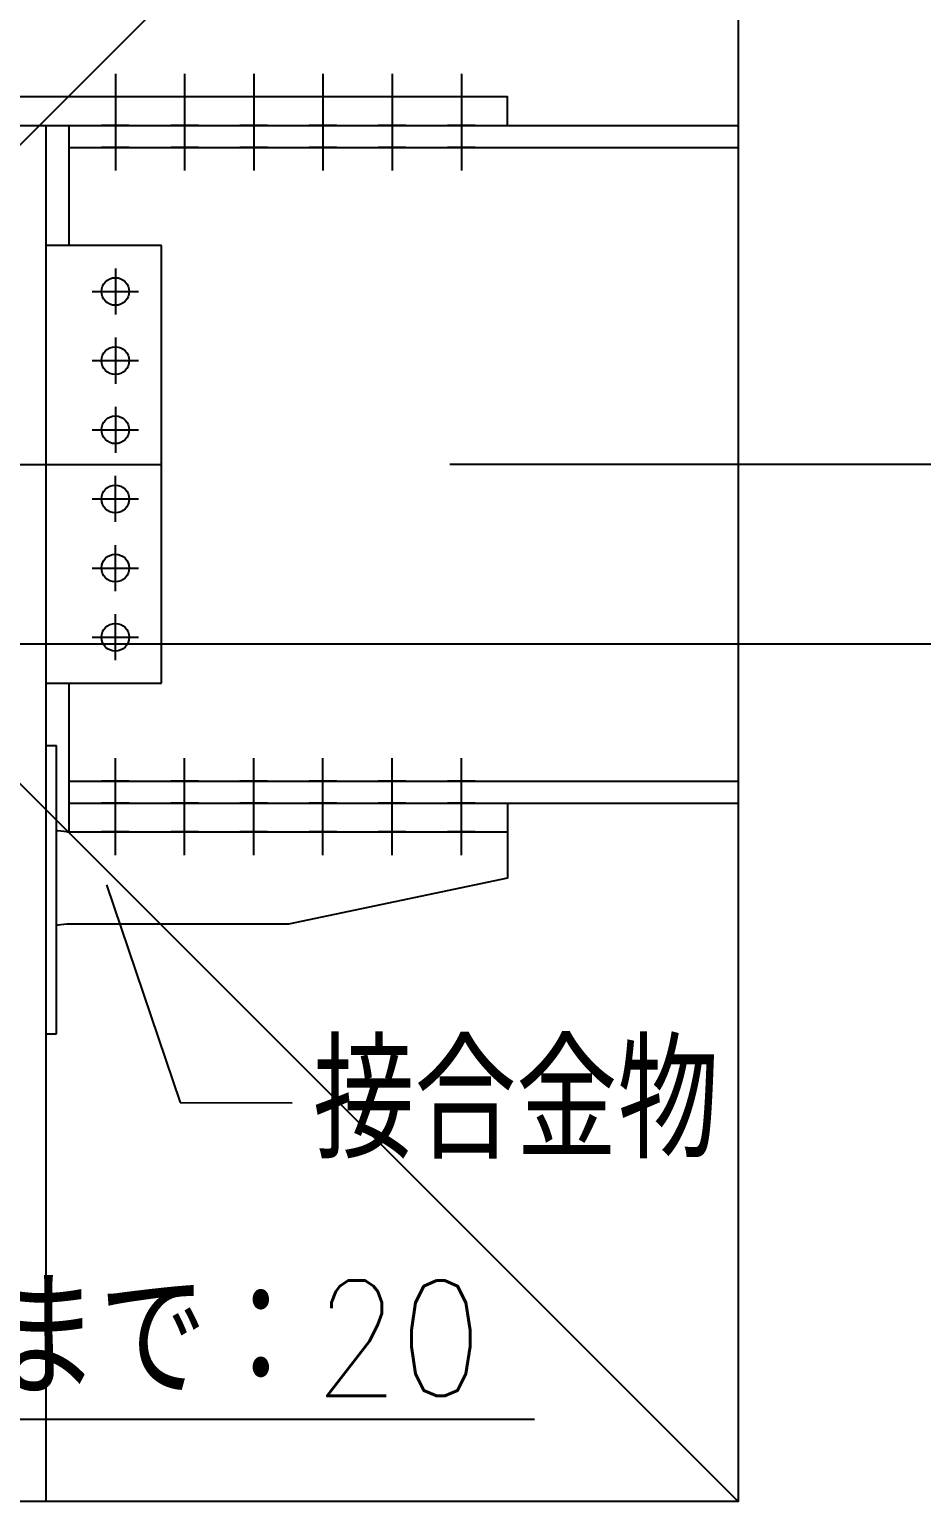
# Model space of a CAD drawing. Extents: x -668440 to 1010955, y -1678500 to 210463.
# Drawn here: x -554293 to -546557, y -741960 to -729186 of the extents above; entities that cross this region are included whole.
import ezdxf
from ezdxf.enums import TextEntityAlignment as Align

# ---------------------------------------------------------------- set-up
doc = ezdxf.new("R2010")
doc.units = 0
doc.header["$MEASUREMENT"] = 0
doc.linetypes.add('CENTER', pattern=[2, 1.25, -0.25, 0.25, -0.25])
doc.layers.get('0').update_dxf_attribs({"color": 3, "linetype": 'CONTINUOUS'})
doc.layers.get('Defpoints').update_dxf_attribs({"color": 251, "linetype": 'CONTINUOUS'})
doc.layers.add('standard', color=4, linetype='CENTER')
doc.layers.add('詳細', color=7, linetype='CONTINUOUS')
doc.styles.add('DRACAD', font='txt', dxfattribs={"width": 0.85, "bigfont": 'extfont2'})
doc.dimstyles.new('MYDIM', dxfattribs={"dimtxt": 120, "dimasz": 20, "dimexe": 1.25, "dimexo": 50, "dimgap": 50, "dimtad": 1, "dimdec": 4, "dimdsep": 46, "dimtxsty": 'DRACAD', "dimblk": 'ORIGIN', "dimcen": 2.5, "dimadec": 0, "dimazin": 0, "dimtfac": 1, "dimtdec": 4, "dimtmove": 0, "dimatfit": 3, "dimfxl": 1, "dimtolj": 1, "dimtzin": 0, "dimarcsym": 0})

# ---------------------------------------------------------------- blocks, each defined once
blk = doc.blocks.new('_ORIGIN')
at = {"color": 0, "linetype": 'ByBlock', "lineweight": -2}
blk.add_line((0, 0), (-1, 0), dxfattribs=at)
blk.add_circle((0, 0), 0.5, dxfattribs=at)
blk = doc.blocks.new('*D10581')
at = {"color": 0, "lineweight": -2}
for p, q in [((-223104.6, -378289.7), (-223104.6, -378750.3)), ((-223084.6, -378489.7), (-223084.6, -378750.3)), ((-223124.6, -378749.1), (-223144.6, -378749.1)), ((-223104.6, -378749.1), (-223084.6, -378749.1)), ((-223064.6, -378749.1), (-222061.1, -378749.1))]:
    blk.add_line(p, q, dxfattribs=at)
at = {"layer": 'Defpoints', "color": 0}
for p in [(-223104.6, -378239.7), (-223084.6, -378439.7), (-223084.6, -378749.1)]:
    blk.add_point(p, dxfattribs=at)
at = {"color": 0, "linetype": 'ByBlock', "lineweight": -2, "xscale": 20, "yscale": 20, "zscale": 20}
blk.add_blockref('_ORIGIN', (-223104.6, -378749.1), dxfattribs=at)
at = {"color": 0, "linetype": 'ByBlock', "lineweight": -2, "xscale": 20, "yscale": 20, "zscale": 20, "rotation": 180}
blk.add_blockref('_ORIGIN', (-223084.6, -378749.1), dxfattribs=at)
at = {"color": 0, "insert": (-222552.9, -378679.1), "char_height": 100, "attachment_point": 5, "style": 'DRACAD'}
blk.add_mtext('\\A1;\\A1;梁端から柱まで：20', dxfattribs=at)
blk = doc.blocks.new('剛接合部C1Y')
for p, q in [((-222424.62063, -377581.73644), (-222424.62063, -377665.73644)), ((-222364.62063, -377581.73644), (-222364.62063, -377665.73644)), ((-222304.62063, -377581.73644), (-222304.62063, -377665.73644)), ((-222244.62063, -377581.73644), (-222244.62063, -377665.73644)), ((-222184.62063, -377581.73644), (-222184.62063, -377665.73644)), ((-222124.62063, -377581.73644), (-222124.62063, -377665.73644)), ((-222424.62063, -377750.73644, -20), (-222424.62063, -377790.73644, -20)), ((-222444.62063, -377770.73644, -20), (-222404.62063, -377770.73644, -20)), ((-222424.62063, -377770.73644, 20), (-222424.62063, -377770.73644, -60)), ((-222424.62063, -377785.73644, 20), (-222424.62063, -377785.73644, -60)), ((-222424.62063, -377810.73644, -20), (-222424.62063, -377850.73644, -20)), ((-222444.62063, -377830.73644, -20), (-222404.62063, -377830.73644, -20)), ((-222424.62063, -377830.73644, 20), (-222424.62063, -377830.73644, -60)), ((-222424.62063, -377870.73644, -20), (-222424.62063, -377910.73644, -20)), ((-222444.62063, -377890.73644, -20), (-222404.62063, -377890.73644, -20)), ((-222424.62063, -377890.73644, 20), (-222424.62063, -377890.73644, -60)), ((-222424.62063, -377970.73644, -20), (-222424.62063, -377930.73644, -20)), ((-222444.62063, -377950.73644, -20), (-222404.62063, -377950.73644, -20)), ((-222424.62063, -377950.73644, 20), (-222424.62063, -377950.73644, -60)), ((-222424.62063, -377965.73644, 20), (-222424.62063, -377965.73644, -40)), ((-222424.62063, -378030.73644, -20), (-222424.62063, -377990.73644, -20)), ((-222444.62063, -378010.73644, -20), (-222404.62063, -378010.73644, -20)), ((-222424.62063, -378010.73644, 20), (-222424.62063, -378010.73644, -60)), ((-222424.62063, -378090.73644, -20), (-222424.62063, -378050.73644, -20)), ((-222424.62063, -378055.73644, 20), (-222424.62063, -378055.73644, -60)), ((-222444.62063, -378070.73644, -20), (-222404.62063, -378070.73644, -20)), ((-222424.62063, -378070.73644, 20), (-222424.62063, -378070.73644, -60)), ((-222424.62063, -378259.73644), (-222424.62063, -378175.73644)), ((-222364.62063, -378259.73644), (-222364.62063, -378175.73644)), ((-222304.62063, -378259.73644), (-222304.62063, -378175.73644)), ((-222244.62063, -378259.73644), (-222244.62063, -378175.73644)), ((-222184.62063, -378259.73644), (-222184.62063, -378175.73644)), ((-222124.62063, -378259.73644), (-222124.62063, -378175.73644)), ((-222432.32852, -378285.64522), (-222368.54102, -378474.39408)), ((-222368.54102, -378474.39408), (-222271.24814, -378474.69973))]:
    blk.add_line(p, q)
blk.add_lwpolyline([(-223484.62063, -377626.73644), (-222084.62063, -377626.73644), (-222084.62063, -377601.73644), (-223484.62063, -377601.73644)], close=True)
at = {"layer": 'Defpoints'}
for p, q in [((-223684.62063, -377020.73644), (-221884.62063, -378820.73644)), ((-221884.62063, -377020.73644), (-223684.62063, -378820.73644)), ((-223184.62063, -377920.73644), (-222384.62063, -377920.73644)), ((-219904.62063, -378076.73644), (-225684.62063, -378076.73644))]:
    blk.add_line(p, q, dxfattribs=at)
blk.add_lwpolyline([(-223684.62063, -378820.73644), (-223684.62063, -377020.73644), (-221884.62063, -377020.73644), (-221884.62063, -378820.73644)], close=True, dxfattribs=at)
at = {"layer": 'standard', "linetype": 'CENTER', "ltscale": 1800}
blk.add_line((-219884.62063, -377920.73644), (-225684.62063, -377920.73644), dxfattribs=at)
at = {"layer": '詳細'}
for p, q in [((-222484.62063, -378820.73644), (-222484.62063, -377626.73644)), ((-222464.62063, -377626.73644), (-221884.62063, -377626.73644)), ((-222464.62063, -377730.73644), (-222464.62063, -377626.73644)), ((-222464.62063, -377645.73644), (-221884.62063, -377645.73644)), ((-222384.62063, -377730.73644, -20), (-222484.62063, -377730.73644, -20)), ((-222384.62063, -378110.73644), (-222384.62063, -377730.73644)), ((-222484.62063, -378110.73644), (-222384.62063, -378110.73644)), ((-222464.62063, -378214.73644), (-222464.62063, -378110.73644)), ((-222484.62063, -378164.73644), (-222475.62063, -378164.73644)), ((-222475.62063, -378414.73644), (-222475.62063, -378164.73644)), ((-222464.62063, -378195.73644), (-221884.62063, -378195.73644)), ((-222464.62063, -378239.73644), (-222464.62063, -378214.73644)), ((-222464.62063, -378214.73644), (-221884.62063, -378214.73644)), ((-222084.62063, -378214.73644), (-222084.62063, -378279.73644)), ((-222474.62063, -378238.87344), (-222475.62063, -378238.68075)), ((-222466.62063, -378239.73644), (-222474.62063, -378238.87344)), ((-222466.62063, -378239.73644), (-222084.62063, -378239.73644)), ((-222084.62063, -378279.73644), (-222274.62063, -378319.73644)), ((-222474.62063, -378320.59944), (-222475.62063, -378320.79212)), ((-222466.62063, -378319.73644), (-222474.62063, -378320.59944)), ((-222274.62063, -378319.73644), (-222466.62063, -378319.73644)), ((-222484.62063, -378414.73644), (-222475.62063, -378414.73644))]:
    blk.add_line(p, q, dxfattribs=at)
at = {"layer": '詳細', "extrusion": (0, -1, 6.12323e-17)}
for centre in [(-222424.62063, 0, 377626.73644), (-222364.62063, 0, 377626.73644), (-222304.62063, 0, 377626.73644), (-222244.62063, 0, 377626.73644), (-222184.62063, 0, 377626.73644), (-222124.62063, 0, 377626.73644), (-222424.62063, 0, 377645.73644), (-222364.62063, 0, 377645.73644), (-222304.62063, 0, 377645.73644), (-222244.62063, 0, 377645.73644), (-222184.62063, 0, 377645.73644), (-222124.62063, 0, 377645.73644)]:
    blk.add_circle(centre, 12, dxfattribs=at)
at = {"layer": '詳細'}
for centre in [(-222424.62063, -377770.73644), (-222424.62063, -377830.73644), (-222424.62063, -377890.73644), (-222424.62063, -377950.73644), (-222424.62063, -378010.73644), (-222424.62063, -378070.73644)]:
    blk.add_circle(centre, 12, dxfattribs=at)
at = {"layer": '詳細', "extrusion": (0, 1, 6.12323e-17)}
for centre in [(222424.62063, 0, -378195.73644), (222364.62063, 0, -378195.73644), (222304.62063, 0, -378195.73644), (222244.62063, 0, -378195.73644), (222184.62063, 0, -378195.73644), (222124.62063, 0, -378195.73644), (222424.62063, 0, -378214.73644), (222364.62063, 0, -378214.73644), (222304.62063, 0, -378214.73644), (222244.62063, 0, -378214.73644), (222184.62063, 0, -378214.73644), (222124.62063, 0, -378214.73644), (222424.62063, 0, -378239.73644), (222364.62063, 0, -378239.73644), (222304.62063, 0, -378239.73644), (222244.62063, 0, -378239.73644), (222184.62063, 0, -378239.73644), (222124.62063, 0, -378239.73644)]:
    blk.add_circle(centre, 12, dxfattribs=at)
at = {"style": 'DRACAD', "width": 0.8}
blk.add_text('接合金物', height=100, dxfattribs=at).set_placement((-222253.19311, -378473.05089), align=Align.MIDDLE_LEFT)
dim = blk.add_linear_dim(base=(-223084.62063, -378749.06977), p1=(-223104.62063, -378239.73644), p2=(-223084.62063, -378439.73644), text='\\A1;梁端から柱まで：<>', dimstyle='MYDIM', override={"dimtxt": 100, "dimgap": 20})
dim.commit()
dim.dimension.update_dxf_attribs({"geometry": '*D10581', "text_midpoint": (-222552.87063, -378749.06977), "dimtype": 160})

msp = doc.modelspace()

# ---------------------------------------------------------------- block references
at = {"xscale": 10, "yscale": 10, "zscale": 10}
msp.add_blockref('剛接合部C1Y', (1670698.6842, 3046247.35843, 5600), dxfattribs=at)

doc.saveas('drawing.dxf')
